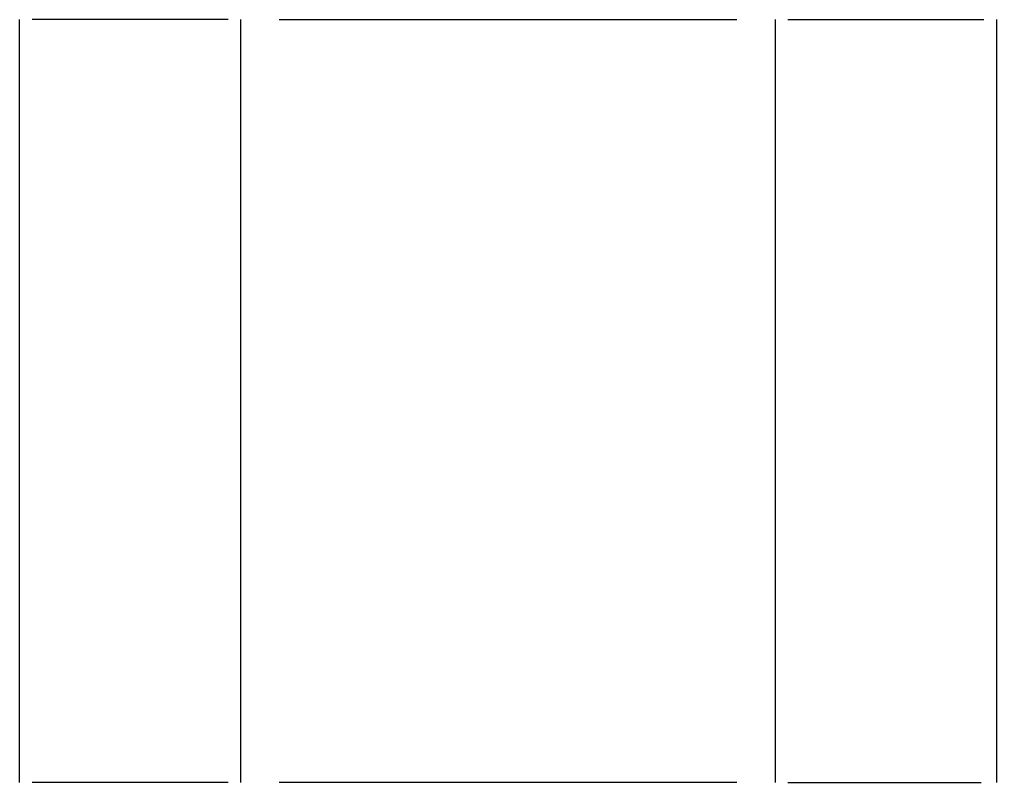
# Model space of a CAD drawing. Header units: metres. Extents: x 143 to 527, y 855 to 1155.
import ezdxf

# ---------------------------------------------------------------- set-up
doc = ezdxf.new("R2010")
doc.units = ezdxf.units.M

msp = doc.modelspace()

# ---------------------------------------------------------------- linework, layer by layer
at = {"layer": 'Layer0'}
for p, q in [((143.23, 855.3), (143.23, 1155.3)), ((225.23, 1155.3), (148.23, 1155.3)), ((230.23, 855.3), (230.23, 1155.3)), ((245.23, 1155.3), (425.23, 1155.3)), ((440.23, 1155.3), (440.23, 855.3)), ((445.23, 1155.3), (522.23, 1155.3)), ((527.23, 1155.3), (527.23, 855.3)), ((225.23, 855.3), (148.23, 855.3)), ((425.23, 855.3), (245.23, 855.3)), ((445.23, 855.3), (521.15, 855.3))]:
    msp.add_line(p, q, dxfattribs=at)

doc.saveas('drawing.dxf')
